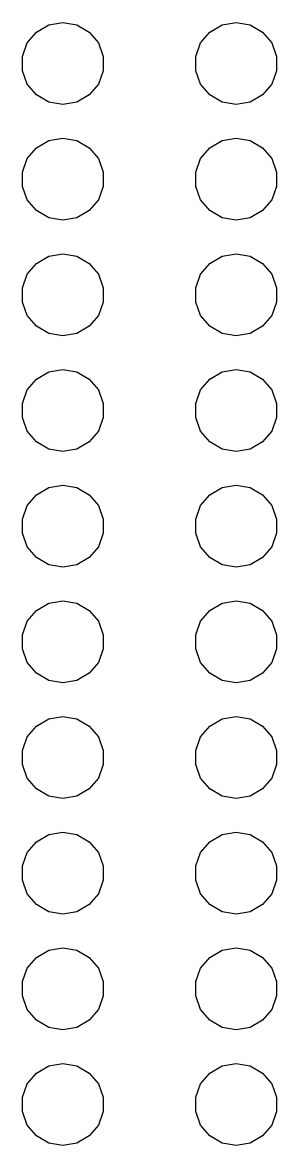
# Model space of a CAD drawing. Extents: x 25 to 346, y -457 to -16.
# Drawn here: x 140.4 to 145.99, y -371.11 to -346.44 of the extents above; entities that cross this region are included whole.
import ezdxf

# ---------------------------------------------------------------- set-up
doc = ezdxf.new("R2010")
doc.units = 0
doc.header["$MEASUREMENT"] = 0
doc.layers.add('BLACK', color=7, linetype='CONTINUOUS')

msp = doc.modelspace()

# ---------------------------------------------------------------- linework, layer by layer
at = {"layer": 'Black'}
for p, q in [((140.708, -346.654), (140.979, -346.497)), ((140.979, -346.497), (141.287, -346.443)), ((141.287, -346.443), (141.596, -346.497)), ((141.596, -346.497), (141.867, -346.654)), ((144.518, -346.654), (144.789, -346.497)), ((144.789, -346.497), (145.097, -346.443)), ((145.097, -346.443), (145.406, -346.497)), ((145.406, -346.497), (145.677, -346.654)), ((140.506, -346.894), (140.708, -346.654)), ((141.867, -346.654), (142.069, -346.894)), ((144.316, -346.894), (144.518, -346.654)), ((145.677, -346.654), (145.879, -346.894)), ((140.399, -347.188), (140.506, -346.894)), ((142.069, -346.894), (142.176, -347.188)), ((144.209, -347.188), (144.316, -346.894)), ((145.879, -346.894), (145.986, -347.188)), ((140.399, -347.502), (140.399, -347.188)), ((142.176, -347.188), (142.176, -347.502)), ((144.209, -347.502), (144.209, -347.188)), ((145.986, -347.188), (145.986, -347.502)), ((140.506, -347.796), (140.399, -347.502)), ((142.176, -347.502), (142.069, -347.796)), ((144.316, -347.796), (144.209, -347.502)), ((145.986, -347.502), (145.879, -347.796)), ((140.708, -348.036), (140.506, -347.796)), ((142.069, -347.796), (141.867, -348.036)), ((144.518, -348.036), (144.316, -347.796)), ((145.879, -347.796), (145.677, -348.036)), ((140.979, -348.193), (140.708, -348.036)), ((141.287, -348.247), (140.979, -348.193)), ((141.596, -348.193), (141.287, -348.247)), ((141.867, -348.036), (141.596, -348.193)), ((144.789, -348.193), (144.518, -348.036)), ((145.097, -348.247), (144.789, -348.193)), ((145.406, -348.193), (145.097, -348.247)), ((145.677, -348.036), (145.406, -348.193)), ((140.979, -349.037), (141.287, -348.983)), ((141.287, -348.983), (141.596, -349.037)), ((144.789, -349.037), (145.097, -348.983)), ((145.097, -348.983), (145.406, -349.037)), ((140.506, -349.434), (140.708, -349.194)), ((140.708, -349.194), (140.979, -349.037)), ((141.596, -349.037), (141.867, -349.194)), ((141.867, -349.194), (142.069, -349.434)), ((144.316, -349.434), (144.518, -349.194)), ((144.518, -349.194), (144.789, -349.037)), ((145.406, -349.037), (145.677, -349.194)), ((145.677, -349.194), (145.879, -349.434)), ((140.399, -349.728), (140.506, -349.434)), ((142.069, -349.434), (142.176, -349.728)), ((144.209, -349.728), (144.316, -349.434)), ((145.879, -349.434), (145.986, -349.728)), ((140.399, -350.042), (140.399, -349.728)), ((142.176, -349.728), (142.176, -350.042)), ((144.209, -350.042), (144.209, -349.728)), ((145.986, -349.728), (145.986, -350.042)), ((140.506, -350.336), (140.399, -350.042)), ((142.176, -350.042), (142.069, -350.336)), ((144.316, -350.336), (144.209, -350.042)), ((145.986, -350.042), (145.879, -350.336)), ((140.708, -350.576), (140.506, -350.336)), ((142.069, -350.336), (141.867, -350.576)), ((144.518, -350.576), (144.316, -350.336)), ((145.879, -350.336), (145.677, -350.576)), ((140.979, -350.733), (140.708, -350.576)), ((141.867, -350.576), (141.596, -350.733)), ((144.789, -350.733), (144.518, -350.576)), ((145.677, -350.576), (145.406, -350.733)), ((141.287, -350.787), (140.979, -350.733)), ((141.596, -350.733), (141.287, -350.787)), ((145.097, -350.787), (144.789, -350.733)), ((145.406, -350.733), (145.097, -350.787)), ((140.708, -351.734), (140.979, -351.577)), ((140.979, -351.577), (141.287, -351.523)), ((141.287, -351.523), (141.596, -351.577)), ((141.596, -351.577), (141.867, -351.734)), ((144.518, -351.734), (144.789, -351.577)), ((144.789, -351.577), (145.097, -351.523)), ((145.097, -351.523), (145.406, -351.577)), ((145.406, -351.577), (145.677, -351.734)), ((140.506, -351.974), (140.708, -351.734)), ((141.867, -351.734), (142.069, -351.974)), ((144.316, -351.974), (144.518, -351.734)), ((145.677, -351.734), (145.879, -351.974)), ((140.399, -352.268), (140.506, -351.974)), ((142.069, -351.974), (142.176, -352.268)), ((144.209, -352.268), (144.316, -351.974)), ((145.879, -351.974), (145.986, -352.268)), ((140.399, -352.582), (140.399, -352.268)), ((142.176, -352.268), (142.176, -352.582)), ((144.209, -352.582), (144.209, -352.268)), ((145.986, -352.268), (145.986, -352.582)), ((140.506, -352.876), (140.399, -352.582)), ((142.176, -352.582), (142.069, -352.876)), ((144.316, -352.876), (144.209, -352.582)), ((145.986, -352.582), (145.879, -352.876)), ((140.708, -353.116), (140.506, -352.876)), ((142.069, -352.876), (141.867, -353.116)), ((144.518, -353.116), (144.316, -352.876)), ((145.879, -352.876), (145.677, -353.116)), ((140.979, -353.273), (140.708, -353.116)), ((141.867, -353.116), (141.596, -353.273)), ((144.789, -353.273), (144.518, -353.116)), ((145.677, -353.116), (145.406, -353.273)), ((141.287, -353.327), (140.979, -353.273)), ((141.596, -353.273), (141.287, -353.327)), ((145.097, -353.327), (144.789, -353.273)), ((145.406, -353.273), (145.097, -353.327)), ((140.708, -354.274), (140.979, -354.117)), ((140.979, -354.117), (141.287, -354.063)), ((141.287, -354.063), (141.596, -354.117)), ((141.596, -354.117), (141.867, -354.274)), ((144.518, -354.274), (144.789, -354.117)), ((144.789, -354.117), (145.097, -354.063)), ((145.097, -354.063), (145.406, -354.117)), ((145.406, -354.117), (145.677, -354.274)), ((140.506, -354.514), (140.708, -354.274)), ((141.867, -354.274), (142.069, -354.514)), ((144.316, -354.514), (144.518, -354.274)), ((145.677, -354.274), (145.879, -354.514)), ((140.399, -354.808), (140.506, -354.514)), ((142.069, -354.514), (142.176, -354.808)), ((144.209, -354.808), (144.316, -354.514)), ((145.879, -354.514), (145.986, -354.808)), ((140.399, -355.122), (140.399, -354.808)), ((142.176, -354.808), (142.176, -355.122)), ((144.209, -355.122), (144.209, -354.808)), ((145.986, -354.808), (145.986, -355.122)), ((140.506, -355.416), (140.399, -355.122)), ((142.176, -355.122), (142.069, -355.416)), ((144.316, -355.416), (144.209, -355.122)), ((145.986, -355.122), (145.879, -355.416)), ((140.708, -355.656), (140.506, -355.416)), ((142.069, -355.416), (141.867, -355.656)), ((144.518, -355.656), (144.316, -355.416)), ((145.879, -355.416), (145.677, -355.656)), ((140.979, -355.813), (140.708, -355.656)), ((141.287, -355.867), (140.979, -355.813)), ((141.596, -355.813), (141.287, -355.867)), ((141.867, -355.656), (141.596, -355.813)), ((144.789, -355.813), (144.518, -355.656)), ((145.097, -355.867), (144.789, -355.813)), ((145.406, -355.813), (145.097, -355.867)), ((145.677, -355.656), (145.406, -355.813)), ((140.979, -356.657), (141.287, -356.603)), ((141.287, -356.603), (141.596, -356.657)), ((144.789, -356.657), (145.097, -356.603)), ((145.097, -356.603), (145.406, -356.657)), ((140.506, -357.054), (140.708, -356.814)), ((140.708, -356.814), (140.979, -356.657)), ((141.596, -356.657), (141.867, -356.814)), ((141.867, -356.814), (142.069, -357.054)), ((144.316, -357.054), (144.518, -356.814)), ((144.518, -356.814), (144.789, -356.657)), ((145.406, -356.657), (145.677, -356.814)), ((145.677, -356.814), (145.879, -357.054)), ((140.399, -357.348), (140.506, -357.054)), ((142.069, -357.054), (142.176, -357.348)), ((144.209, -357.348), (144.316, -357.054)), ((145.879, -357.054), (145.986, -357.348)), ((140.399, -357.662), (140.399, -357.348)), ((142.176, -357.348), (142.176, -357.662)), ((144.209, -357.662), (144.209, -357.348)), ((145.986, -357.348), (145.986, -357.662)), ((140.506, -357.956), (140.399, -357.662)), ((142.176, -357.662), (142.069, -357.956)), ((144.316, -357.956), (144.209, -357.662)), ((145.986, -357.662), (145.879, -357.956)), ((140.708, -358.196), (140.506, -357.956)), ((142.069, -357.956), (141.867, -358.196)), ((144.518, -358.196), (144.316, -357.956)), ((145.879, -357.956), (145.677, -358.196)), ((140.979, -358.353), (140.708, -358.196)), ((141.287, -358.407), (140.979, -358.353)), ((141.596, -358.353), (141.287, -358.407)), ((141.867, -358.196), (141.596, -358.353)), ((144.789, -358.353), (144.518, -358.196)), ((145.097, -358.407), (144.789, -358.353)), ((145.406, -358.353), (145.097, -358.407)), ((145.677, -358.196), (145.406, -358.353)), ((140.506, -359.594), (140.708, -359.354)), ((140.708, -359.354), (140.979, -359.197)), ((140.979, -359.197), (141.287, -359.143)), ((141.287, -359.143), (141.596, -359.197)), ((141.596, -359.197), (141.867, -359.354)), ((141.867, -359.354), (142.069, -359.594)), ((144.316, -359.594), (144.518, -359.354)), ((144.518, -359.354), (144.789, -359.197)), ((144.789, -359.197), (145.097, -359.143)), ((145.097, -359.143), (145.406, -359.197)), ((145.406, -359.197), (145.677, -359.354)), ((145.677, -359.354), (145.879, -359.594)), ((140.399, -359.888), (140.506, -359.594)), ((142.069, -359.594), (142.176, -359.888)), ((144.209, -359.888), (144.316, -359.594)), ((145.879, -359.594), (145.986, -359.888)), ((140.399, -360.202), (140.399, -359.888)), ((142.176, -359.888), (142.176, -360.202)), ((144.209, -360.202), (144.209, -359.888)), ((145.986, -359.888), (145.986, -360.202)), ((140.506, -360.496), (140.399, -360.202)), ((142.176, -360.202), (142.069, -360.496)), ((144.316, -360.496), (144.209, -360.202)), ((145.986, -360.202), (145.879, -360.496)), ((140.708, -360.736), (140.506, -360.496)), ((142.069, -360.496), (141.867, -360.736)), ((144.518, -360.736), (144.316, -360.496)), ((145.879, -360.496), (145.677, -360.736)), ((140.979, -360.893), (140.708, -360.736)), ((141.867, -360.736), (141.596, -360.893)), ((144.789, -360.893), (144.518, -360.736)), ((145.677, -360.736), (145.406, -360.893)), ((141.287, -360.947), (140.979, -360.893)), ((141.596, -360.893), (141.287, -360.947)), ((145.097, -360.947), (144.789, -360.893)), ((145.406, -360.893), (145.097, -360.947)), ((140.708, -361.894), (140.979, -361.737)), ((140.979, -361.737), (141.287, -361.683)), ((141.287, -361.683), (141.596, -361.737)), ((141.596, -361.737), (141.867, -361.894)), ((144.518, -361.894), (144.789, -361.737)), ((144.789, -361.737), (145.097, -361.683)), ((145.097, -361.683), (145.406, -361.737)), ((145.406, -361.737), (145.677, -361.894)), ((140.506, -362.134), (140.708, -361.894)), ((141.867, -361.894), (142.069, -362.134)), ((144.316, -362.134), (144.518, -361.894)), ((145.677, -361.894), (145.879, -362.134)), ((140.399, -362.428), (140.506, -362.134)), ((142.069, -362.134), (142.176, -362.428)), ((144.209, -362.428), (144.316, -362.134)), ((145.879, -362.134), (145.986, -362.428)), ((140.399, -362.742), (140.399, -362.428)), ((142.176, -362.428), (142.176, -362.742)), ((144.209, -362.742), (144.209, -362.428)), ((145.986, -362.428), (145.986, -362.742)), ((140.506, -363.036), (140.399, -362.742)), ((142.176, -362.742), (142.069, -363.036)), ((144.316, -363.036), (144.209, -362.742)), ((145.986, -362.742), (145.879, -363.036)), ((140.708, -363.276), (140.506, -363.036)), ((142.069, -363.036), (141.867, -363.276)), ((144.518, -363.276), (144.316, -363.036)), ((145.879, -363.036), (145.677, -363.276)), ((140.979, -363.433), (140.708, -363.276)), ((141.867, -363.276), (141.596, -363.433)), ((144.789, -363.433), (144.518, -363.276)), ((145.677, -363.276), (145.406, -363.433)), ((141.287, -363.487), (140.979, -363.433)), ((141.596, -363.433), (141.287, -363.487)), ((145.097, -363.487), (144.789, -363.433)), ((145.406, -363.433), (145.097, -363.487)), ((140.708, -364.434), (140.979, -364.277)), ((140.979, -364.277), (141.287, -364.223)), ((141.287, -364.223), (141.596, -364.277)), ((141.596, -364.277), (141.867, -364.434)), ((144.518, -364.434), (144.789, -364.277)), ((144.789, -364.277), (145.097, -364.223)), ((145.097, -364.223), (145.406, -364.277)), ((145.406, -364.277), (145.677, -364.434)), ((140.506, -364.674), (140.708, -364.434)), ((141.867, -364.434), (142.069, -364.674)), ((144.316, -364.674), (144.518, -364.434)), ((145.677, -364.434), (145.879, -364.674)), ((140.399, -364.968), (140.506, -364.674)), ((142.069, -364.674), (142.176, -364.968)), ((144.209, -364.968), (144.316, -364.674)), ((145.879, -364.674), (145.986, -364.968)), ((140.399, -365.282), (140.399, -364.968)), ((142.176, -364.968), (142.176, -365.282)), ((144.209, -365.282), (144.209, -364.968)), ((145.986, -364.968), (145.986, -365.282)), ((140.506, -365.576), (140.399, -365.282)), ((142.176, -365.282), (142.069, -365.576)), ((144.316, -365.576), (144.209, -365.282)), ((145.986, -365.282), (145.879, -365.576)), ((140.708, -365.816), (140.506, -365.576)), ((142.069, -365.576), (141.867, -365.816)), ((144.518, -365.816), (144.316, -365.576)), ((145.879, -365.576), (145.677, -365.816)), ((140.979, -365.973), (140.708, -365.816)), ((141.287, -366.027), (140.979, -365.973)), ((141.596, -365.973), (141.287, -366.027)), ((141.867, -365.816), (141.596, -365.973)), ((144.789, -365.973), (144.518, -365.816)), ((145.097, -366.027), (144.789, -365.973)), ((145.406, -365.973), (145.097, -366.027)), ((145.677, -365.816), (145.406, -365.973)), ((140.506, -367.214), (140.708, -366.974)), ((140.708, -366.974), (140.979, -366.817)), ((140.979, -366.817), (141.287, -366.763)), ((141.287, -366.763), (141.596, -366.817)), ((141.596, -366.817), (141.867, -366.974)), ((141.867, -366.974), (142.069, -367.214)), ((144.316, -367.214), (144.518, -366.974)), ((144.518, -366.974), (144.789, -366.817)), ((144.789, -366.817), (145.097, -366.763)), ((145.097, -366.763), (145.406, -366.817)), ((145.406, -366.817), (145.677, -366.974)), ((145.677, -366.974), (145.879, -367.214)), ((140.399, -367.508), (140.506, -367.214)), ((142.069, -367.214), (142.176, -367.508)), ((144.209, -367.508), (144.316, -367.214)), ((145.879, -367.214), (145.986, -367.508)), ((140.399, -367.822), (140.399, -367.508)), ((142.176, -367.508), (142.176, -367.822)), ((144.209, -367.822), (144.209, -367.508)), ((145.986, -367.508), (145.986, -367.822)), ((140.506, -368.116), (140.399, -367.822)), ((142.176, -367.822), (142.069, -368.116)), ((144.316, -368.116), (144.209, -367.822)), ((145.986, -367.822), (145.879, -368.116)), ((140.708, -368.356), (140.506, -368.116)), ((142.069, -368.116), (141.867, -368.356)), ((144.518, -368.356), (144.316, -368.116)), ((145.879, -368.116), (145.677, -368.356)), ((140.979, -368.513), (140.708, -368.356)), ((141.867, -368.356), (141.596, -368.513)), ((144.789, -368.513), (144.518, -368.356)), ((145.677, -368.356), (145.406, -368.513)), ((141.287, -368.567), (140.979, -368.513)), ((141.596, -368.513), (141.287, -368.567)), ((145.097, -368.567), (144.789, -368.513)), ((145.406, -368.513), (145.097, -368.567)), ((140.708, -369.514), (140.979, -369.357)), ((140.979, -369.357), (141.287, -369.303)), ((141.287, -369.303), (141.596, -369.357)), ((141.596, -369.357), (141.867, -369.514)), ((144.518, -369.514), (144.789, -369.357)), ((144.789, -369.357), (145.097, -369.303)), ((145.097, -369.303), (145.406, -369.357)), ((145.406, -369.357), (145.677, -369.514)), ((140.506, -369.754), (140.708, -369.514)), ((141.867, -369.514), (142.069, -369.754)), ((144.316, -369.754), (144.518, -369.514)), ((145.677, -369.514), (145.879, -369.754)), ((140.399, -370.048), (140.506, -369.754)), ((142.069, -369.754), (142.176, -370.048)), ((144.209, -370.048), (144.316, -369.754)), ((145.879, -369.754), (145.986, -370.048)), ((140.399, -370.362), (140.399, -370.048)), ((142.176, -370.048), (142.176, -370.362)), ((144.209, -370.362), (144.209, -370.048)), ((145.986, -370.048), (145.986, -370.362)), ((140.506, -370.656), (140.399, -370.362)), ((142.176, -370.362), (142.069, -370.656)), ((144.316, -370.656), (144.209, -370.362)), ((145.986, -370.362), (145.879, -370.656)), ((140.708, -370.896), (140.506, -370.656)), ((142.069, -370.656), (141.867, -370.896)), ((144.518, -370.896), (144.316, -370.656)), ((145.879, -370.656), (145.677, -370.896)), ((140.979, -371.053), (140.708, -370.896)), ((141.867, -370.896), (141.596, -371.053)), ((144.789, -371.053), (144.518, -370.896)), ((145.677, -370.896), (145.406, -371.053)), ((141.287, -371.107), (140.979, -371.053)), ((141.596, -371.053), (141.287, -371.107)), ((145.097, -371.107), (144.789, -371.053)), ((145.406, -371.053), (145.097, -371.107))]:
    msp.add_line(p, q, dxfattribs=at)

doc.saveas('drawing.dxf')
